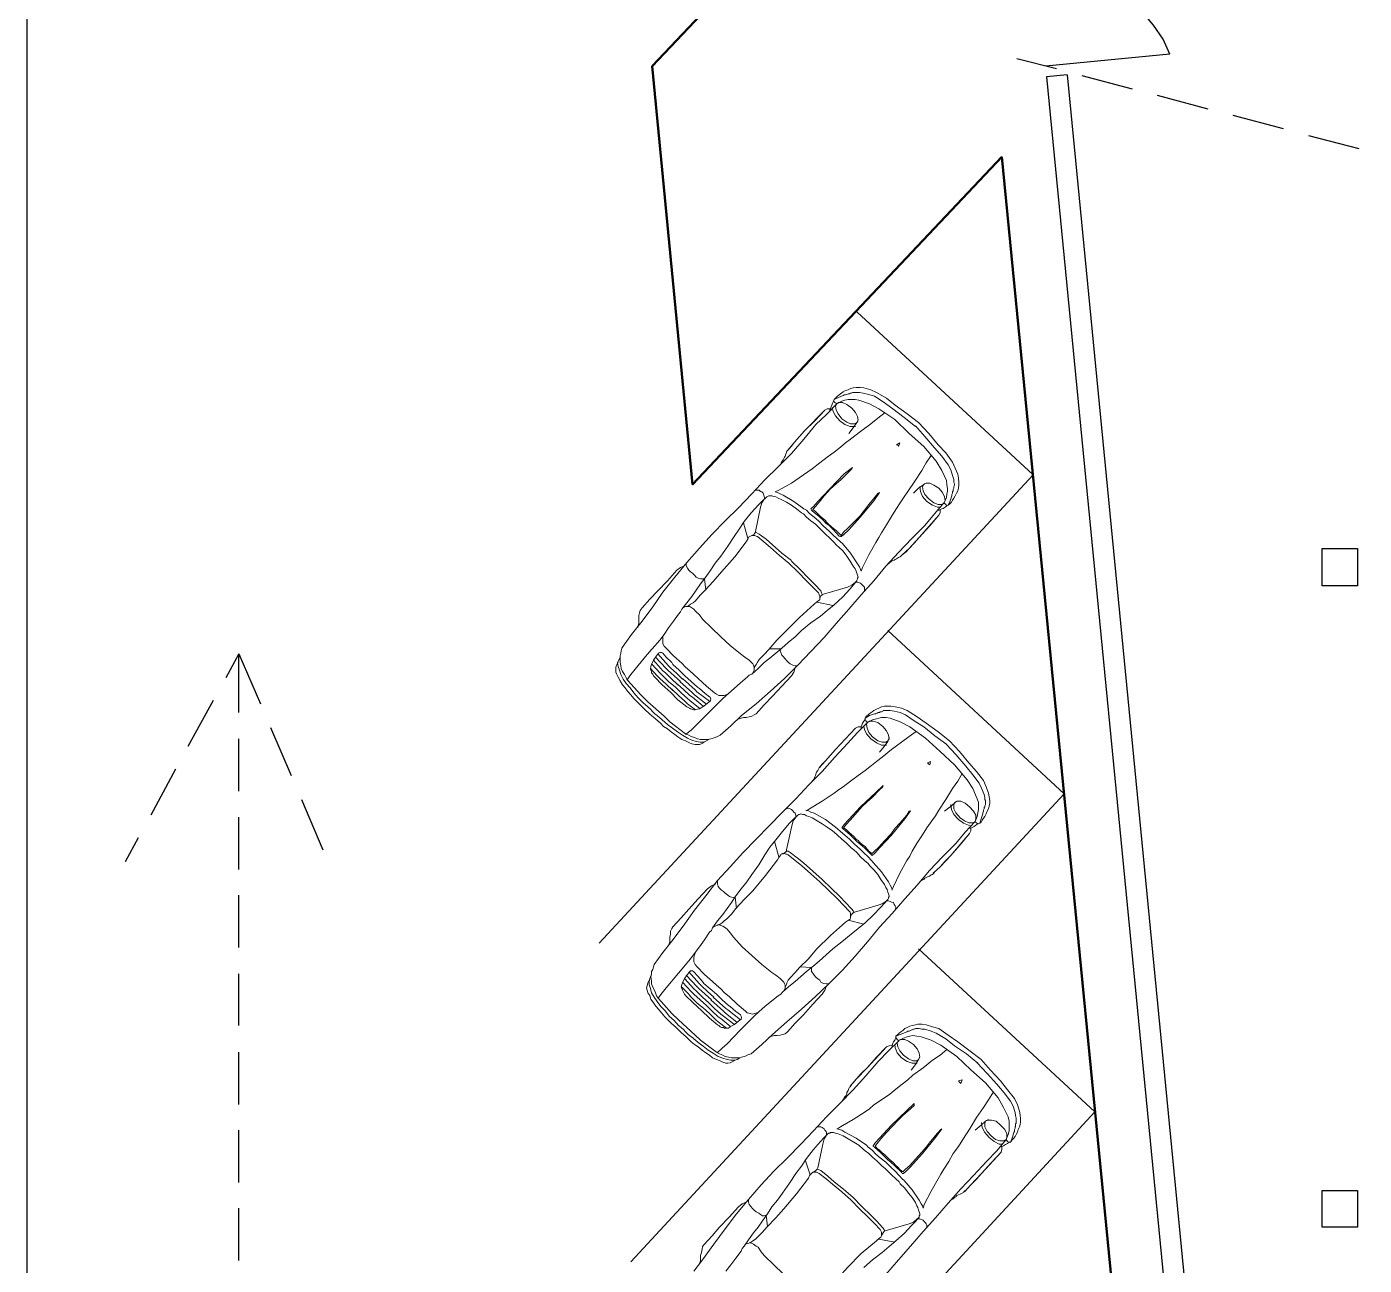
# Model space of a CAD drawing. Header units: metres. Extents: x -24.2 to 51.5, y -28.6 to 30.1.
# Drawn here: x -24.25 to -11.43, y 1 to 12.86 of the extents above; entities that cross this region are included whole.
import ezdxf

# ---------------------------------------------------------------- set-up
doc = ezdxf.new("R2010")
doc.units = ezdxf.units.M
for name, color, linetype in [('GF-BLACK', 250, 'Continuous'), ('GF-BLUE', 5, 'Continuous'), ('GF-DARKGRAY', 8, 'Continuous'), ('GF-GRAY', 8, 'Continuous'), ('GF-PINK', 231, 'Continuous')]:
    doc.layers.add(name, color=color, linetype=linetype)

msp = doc.modelspace()

# ---------------------------------------------------------------- linework, layer by layer
at = {"layer": 'GF-BLACK', "lineweight": 50, "true_color": 0x000000}
for p, q in [((-15.291, 15.623), (-18.254, 12.485)), ((-14.905, 11.616), (-13.119, -6.68))]:
    msp.add_line(p, q, dxfattribs=at)
at = {"layer": 'GF-BLACK', "lineweight": 25, "true_color": 0x000000}
for p, q in [((-13.294, 12.6), (-14.483, 12.485)), ((-14.277, 12.401), (-14.477, 12.383)), ((-14.477, 12.383), (-12.576, -7.115)), ((-14.277, 12.401), (-13.071, 0.006)), ((-22.213, 6.855), (-22.008, 6.378)), ((-22.46, 6.409), (-22.702, 5.968)), ((-22.213, 5.54), (-22.213, 6.04)), ((-21.911, 6.149), (-21.712, 5.69)), ((-22.822, 5.751), (-23.058, 5.31)), ((-21.615, 5.461), (-21.41, 4.978)), ((-22.213, 4.791), (-22.213, 5.292)), ((-23.178, 5.093), (-23.305, 4.864)), ((-22.213, 4.043), (-22.213, 4.544)), ((-22.213, 3.295), (-22.213, 3.79)), ((-22.213, 2.54), (-22.213, 3.041)), ((-22.213, 1.792), (-22.213, 2.293)), ((-22.213, 1.044), (-22.213, 1.545))]:
    msp.add_line(p, q, dxfattribs=at)
for points in [[(11.097, 30.088), (-24.246, 30.088), (-24.246, -28.567)], [(-13.294, 12.6), (-13.36, 12.745), (-13.451, 12.877), (-13.553, 12.998), (-13.674, 13.107), (-13.807, 13.197), (-13.946, 13.27), (-14.096, 13.33), (-14.253, 13.366), (-14.41, 13.384), (-14.573, 13.378)], [(-22.213, 6.294), (-22.213, 6.855), (-22.339, 6.626)]]:
    msp.add_lwpolyline(points, dxfattribs=at)
at = {"layer": 'GF-BLACK', "lineweight": 50, "true_color": 0x000000}
msp.add_lwpolyline([(-14.905, 11.616), (-17.868, 8.478), (-18.254, 12.485)], dxfattribs=at)
at = {"layer": 'GF-BLUE', "lineweight": 25, "true_color": 0x0000ff}
for p, q in [((-14.76, 12.558), (-14.38, 12.461)), ((-14.139, 12.395), (-13.656, 12.268)), ((-13.415, 12.208), (-12.932, 12.075)), ((-12.69, 12.015), (-12.208, 11.888)), ((-11.966, 11.821), (-11.484, 11.695))]:
    msp.add_line(p, q, dxfattribs=at)
at = {"layer": 'GF-DARKGRAY', "lineweight": 25, "true_color": 0x767676}
for p, q in [((-14.603, 8.569), (-16.293, 10.132)), ((-18.761, 4.085), (-14.603, 8.569)), ((-14.308, 5.515), (-15.997, 7.078)), ((-18.459, 1.032), (-14.308, 5.515)), ((-14.012, 2.468), (-15.702, 4.031)), ((-18.164, -2.016), (-14.012, 2.468))]:
    msp.add_line(p, q, dxfattribs=at)
at = {"layer": 'GF-GRAY', "lineweight": 13, "true_color": 0x808080}
for p, q in [((-17.041, 8.424), (-17.077, 8.406)), ((-17.379, 8.11), (-17.337, 7.959)), ((-16.239, 7.682), (-16.251, 7.646)), ((-16.305, 7.543), (-16.287, 7.543)), ((-16.673, 7.35), (-16.522, 7.32)), ((-16.746, 5.371), (-16.776, 5.353)), ((-17.083, 5.057), (-17.041, 4.912)), ((-15.943, 4.628), (-15.955, 4.598)), ((-16.009, 4.49), (-15.991, 4.49)), ((-16.377, 4.303), (-16.227, 4.266)), ((-16.45, 2.323), (-16.48, 2.305)), ((-16.788, 2.009), (-16.74, 1.865)), ((-15.647, 1.581), (-15.659, 1.545)), ((-15.714, 1.442), (-15.69, 1.442)), ((-16.082, 1.249), (-15.931, 1.219))]:
    msp.add_line(p, q, dxfattribs=at)
for points in [[(-15.702, 9.07), (-15.81, 9.154), (-15.925, 9.239), (-16.009, 9.305), (-16.106, 9.359), (-16.16, 9.384), (-16.227, 9.402), (-16.263, 9.408), (-16.299, 9.408), (-16.329, 9.402), (-16.353, 9.396), (-16.377, 9.384), (-16.402, 9.378), (-16.426, 9.365), (-16.45, 9.347), (-16.462, 9.335), (-16.48, 9.323), (-16.498, 9.305), (-16.51, 9.293)], [(-16.287, 9.359), (-16.299, 9.359), (-16.311, 9.359), (-16.323, 9.359), (-16.335, 9.359), (-16.347, 9.353), (-16.353, 9.353), (-16.365, 9.347), (-16.377, 9.347), (-16.39, 9.341), (-16.402, 9.335), (-16.414, 9.335), (-16.426, 9.329), (-16.468, 9.311), (-16.51, 9.293)], [(-15.732, 9.034), (-15.84, 9.118), (-15.949, 9.203), (-16.04, 9.269), (-16.124, 9.323), (-16.178, 9.341), (-16.233, 9.353), (-16.269, 9.359), (-16.287, 9.359)], [(-15.46, 8.303), (-15.551, 8.195), (-15.641, 8.086), (-15.768, 7.959), (-15.895, 7.827), (-16.015, 7.694), (-16.13, 7.555), (-16.251, 7.422), (-16.371, 7.284), (-16.492, 7.145), (-16.607, 7.012), (-16.733, 6.879), (-16.86, 6.746), (-16.987, 6.62), (-17.12, 6.499), (-17.258, 6.378), (-17.397, 6.264), (-17.5, 6.167), (-17.602, 6.077), (-17.627, 6.065), (-17.651, 6.053), (-17.669, 6.047), (-17.693, 6.04), (-17.723, 6.034), (-17.759, 6.034), (-17.79, 6.034), (-17.82, 6.04), (-17.85, 6.053), (-17.88, 6.065), (-17.904, 6.077), (-17.934, 6.089), (-18.085, 6.203), (-18.14, 6.258), (-18.296, 6.397), (-18.363, 6.463), (-18.49, 6.602), (-18.508, 6.632), (-18.52, 6.656), (-18.538, 6.686), (-18.55, 6.716), (-18.556, 6.74), (-18.562, 6.771), (-18.562, 6.807), (-18.562, 6.837), (-18.556, 6.861), (-18.55, 6.885), (-18.544, 6.909), (-18.532, 6.928), (-18.453, 7.042), (-18.363, 7.151), (-18.254, 7.296), (-18.152, 7.446), (-18.037, 7.591), (-17.922, 7.73), (-17.802, 7.869), (-17.681, 8.002), (-17.554, 8.128), (-17.427, 8.255), (-17.301, 8.388), (-17.174, 8.521), (-17.047, 8.647), (-16.921, 8.774), (-16.8, 8.913), (-16.685, 9.052), (-16.583, 9.148), (-16.486, 9.251)], [(-16.516, 9.275), (-16.528, 9.257), (-16.534, 9.239), (-16.54, 9.221), (-16.546, 9.203), (-16.552, 9.196), (-16.552, 9.184)], [(-16.51, 9.293), (-16.516, 9.275), (-16.504, 9.263), (-16.486, 9.251)], [(-15.792, 8.967), (-15.931, 9.1), (-16.082, 9.203), (-16.172, 9.251), (-16.275, 9.287), (-16.311, 9.293), (-16.353, 9.293), (-16.377, 9.293), (-16.408, 9.287), (-16.438, 9.275), (-16.486, 9.251)], [(-16.021, 9.166), (-16.094, 9.112), (-16.16, 9.058), (-16.257, 8.985), (-16.353, 8.913), (-16.402, 8.877), (-16.45, 8.834), (-16.51, 8.786), (-16.577, 8.738), (-16.649, 8.684), (-16.721, 8.629), (-16.764, 8.599), (-16.806, 8.569), (-16.921, 8.49), (-17.041, 8.424)], [(-16.601, 9.19), (-16.794, 8.991), (-16.89, 8.883), (-16.951, 8.81)], [(-16.601, 9.19), (-16.697, 9.088), (-16.794, 8.991), (-16.842, 8.937), (-16.89, 8.883), (-16.921, 8.846), (-16.951, 8.81)], [(-16.546, 9.203), (-16.577, 9.203), (-16.601, 9.19)], [(-16.498, 9.136), (-16.522, 9.184), (-16.528, 9.215)], [(-16.498, 9.136), (-16.456, 9.088), (-16.408, 9.052)], [(-16.281, 9.1), (-16.287, 9.076), (-16.293, 9.07), (-16.329, 9.021), (-16.371, 8.967)], [(-16.305, 9.034), (-16.359, 9.034), (-16.408, 9.052)], [(-15.732, 9.04), (-15.641, 8.937), (-15.551, 8.828), (-15.478, 8.75), (-15.418, 8.665), (-15.394, 8.617), (-15.376, 8.563), (-15.364, 8.527), (-15.364, 8.509)], [(-15.702, 9.07), (-15.605, 8.967), (-15.515, 8.859), (-15.442, 8.78), (-15.376, 8.69), (-15.352, 8.635), (-15.327, 8.575), (-15.321, 8.539), (-15.315, 8.496), (-15.315, 8.472), (-15.321, 8.442), (-15.327, 8.418), (-15.34, 8.394), (-15.352, 8.37), (-15.364, 8.346), (-15.376, 8.328), (-15.388, 8.309), (-15.4, 8.297), (-15.418, 8.279)], [(-15.883, 8.877), (-15.913, 8.859), (-15.901, 8.853)], [(-15.883, 8.877), (-15.895, 8.84), (-15.901, 8.853)], [(-15.792, 8.967), (-15.653, 8.84), (-15.533, 8.702), (-15.478, 8.611), (-15.436, 8.515), (-15.43, 8.478), (-15.424, 8.436), (-15.424, 8.412), (-15.43, 8.388), (-15.436, 8.352), (-15.46, 8.297)], [(-16.945, 8.822), (-16.951, 8.81), (-16.963, 8.798), (-16.969, 8.786), (-16.975, 8.768), (-16.981, 8.75), (-16.987, 8.738), (-16.993, 8.726), (-16.999, 8.714), (-17.011, 8.696), (-17.017, 8.684), (-17.023, 8.671)], [(-15.581, 8.756), (-15.629, 8.684), (-15.671, 8.611), (-15.738, 8.509), (-15.804, 8.412), (-15.84, 8.358), (-15.877, 8.303), (-15.919, 8.237), (-15.961, 8.171), (-16.009, 8.092), (-16.058, 8.014), (-16.082, 7.971), (-16.112, 7.923), (-16.178, 7.803), (-16.239, 7.682)], [(-16.335, 8.641), (-16.414, 8.581), (-16.552, 8.436), (-16.667, 8.315), (-16.709, 8.267), (-16.733, 8.243), (-16.727, 8.231), (-16.721, 8.225), (-16.655, 8.171), (-16.613, 8.134), (-16.589, 8.104)], [(-16.335, 8.641), (-16.341, 8.629), (-16.371, 8.599), (-16.444, 8.527), (-16.492, 8.484), (-16.546, 8.436), (-16.607, 8.37), (-16.655, 8.309), (-16.691, 8.267), (-16.715, 8.237), (-16.691, 8.219), (-16.667, 8.195), (-16.649, 8.177), (-16.625, 8.159), (-16.595, 8.134), (-16.583, 8.116)], [(-15.623, 8.49), (-15.647, 8.484), (-15.653, 8.478), (-15.702, 8.442), (-15.75, 8.394)], [(-15.69, 8.46), (-15.683, 8.412), (-15.665, 8.364), (-15.623, 8.315), (-15.569, 8.279), (-15.521, 8.261), (-15.49, 8.261)], [(-15.364, 8.509), (-15.364, 8.496), (-15.358, 8.484), (-15.358, 8.472), (-15.364, 8.46), (-15.364, 8.448), (-15.364, 8.442), (-15.37, 8.43), (-15.37, 8.418), (-15.376, 8.406), (-15.376, 8.394), (-15.382, 8.382), (-15.382, 8.37), (-15.4, 8.321), (-15.418, 8.279)], [(-18.496, 6.602), (-18.459, 6.656), (-18.417, 6.71), (-18.302, 6.849), (-18.182, 6.988), (-18.14, 7.042), (-18.097, 7.103), (-18.049, 7.169), (-18.001, 7.235), (-17.983, 7.259), (-17.971, 7.284), (-17.922, 7.344), (-17.874, 7.404), (-17.832, 7.465), (-17.79, 7.525), (-17.747, 7.585), (-17.699, 7.652), (-17.651, 7.724), (-17.596, 7.79), (-17.53, 7.887), (-17.47, 7.978), (-17.421, 8.05), (-17.373, 8.122), (-17.307, 8.207), (-17.234, 8.285), (-17.198, 8.321), (-17.162, 8.352)], [(-17.301, 7.99), (-17.277, 8.002), (-17.265, 8.02), (-17.265, 8.026), (-17.216, 8.261), (-17.204, 8.303), (-17.174, 8.346)], [(-17.271, 8.424), (-17.258, 8.424), (-17.246, 8.424), (-17.228, 8.424), (-17.216, 8.412), (-17.204, 8.406), (-17.192, 8.394), (-17.186, 8.376), (-17.18, 8.364), (-17.174, 8.346)], [(-17.162, 8.352), (-17.156, 8.358), (-17.15, 8.364), (-17.138, 8.37), (-17.132, 8.37), (-17.108, 8.37), (-17.09, 8.364), (-17.071, 8.358), (-17.047, 8.346), (-17.017, 8.334), (-16.969, 8.309), (-16.921, 8.279), (-16.872, 8.243), (-16.824, 8.207), (-16.806, 8.195), (-16.776, 8.165), (-16.733, 8.128), (-16.691, 8.098), (-16.667, 8.074), (-16.643, 8.05)], [(-17.077, 8.406), (-17.053, 8.4), (-17.029, 8.388), (-16.999, 8.376)], [(-16.8, 8.243), (-16.896, 8.315), (-16.999, 8.376)], [(-16.076, 8.4), (-16.13, 8.321), (-16.263, 8.165), (-16.371, 8.044), (-16.42, 7.996), (-16.444, 7.978), (-16.45, 7.978), (-16.462, 7.984), (-16.516, 8.044), (-16.558, 8.086), (-16.589, 8.104)], [(-16.076, 8.4), (-16.088, 8.394), (-16.118, 8.358), (-16.178, 8.285), (-16.221, 8.231), (-16.263, 8.177), (-16.329, 8.11), (-16.383, 8.056), (-16.42, 8.02), (-16.444, 7.99), (-16.468, 8.014), (-16.492, 8.038), (-16.516, 8.056), (-16.54, 8.074), (-16.565, 8.098), (-16.583, 8.116)], [(-16.8, 8.243), (-16.776, 8.231), (-16.746, 8.201), (-16.703, 8.165), (-16.661, 8.128), (-16.613, 8.08)], [(-15.43, 8.273), (-15.448, 8.261), (-15.466, 8.249), (-15.478, 8.243), (-15.496, 8.237), (-15.509, 8.231), (-15.521, 8.231)], [(-15.496, 8.237), (-15.496, 8.207), (-15.509, 8.183)], [(-15.418, 8.279), (-15.43, 8.273), (-15.442, 8.285), (-15.46, 8.303)], [(-16.251, 7.646), (-16.257, 7.664), (-16.269, 7.688), (-16.287, 7.718), (-16.353, 7.821), (-16.432, 7.911), (-16.45, 7.929), (-16.486, 7.959), (-16.522, 7.996), (-16.558, 8.032), (-16.613, 8.08)], [(-15.509, 8.183), (-15.696, 7.971), (-15.792, 7.863), (-15.858, 7.803)], [(-15.509, 8.183), (-15.599, 8.08), (-15.696, 7.971), (-15.744, 7.917), (-15.792, 7.863), (-15.822, 7.833), (-15.858, 7.803)], [(-17.922, 7.308), (-17.904, 7.32), (-17.886, 7.332), (-17.862, 7.344), (-17.838, 7.362), (-17.796, 7.416), (-17.747, 7.465), (-17.669, 7.549), (-17.59, 7.64), (-17.464, 7.784), (-17.355, 7.929), (-17.337, 7.953), (-17.325, 7.978), (-17.313, 7.984), (-17.301, 7.99), (-17.283, 7.99), (-17.271, 7.99), (-17.258, 7.984), (-17.246, 7.978), (-17.186, 7.929), (-17.12, 7.875), (-17.035, 7.796), (-16.945, 7.724)], [(-17.265, 8.02), (-17.252, 8.014), (-17.228, 8.002), (-17.162, 7.953), (-17.102, 7.899), (-17.011, 7.821), (-16.921, 7.748)], [(-16.293, 7.555), (-16.293, 7.561), (-16.287, 7.573), (-16.287, 7.579), (-16.281, 7.591), (-16.287, 7.609), (-16.293, 7.628), (-16.299, 7.646), (-16.311, 7.67), (-16.329, 7.694), (-16.359, 7.742), (-16.39, 7.79), (-16.426, 7.839), (-16.468, 7.881), (-16.486, 7.893), (-16.516, 7.929), (-16.552, 7.965), (-16.595, 8.002), (-16.619, 8.026), (-16.643, 8.05)], [(-17.946, 7.7), (-17.983, 7.682), (-18.019, 7.658), (-18.109, 7.555), (-18.2, 7.459), (-18.278, 7.38), (-18.351, 7.296), (-18.369, 7.271), (-18.375, 7.247), (-18.381, 7.223), (-18.381, 7.193), (-18.381, 7.169), (-18.381, 7.145), (-18.387, 7.127), (-18.393, 7.109)], [(-17.922, 7.73), (-17.928, 7.718), (-17.928, 7.7), (-17.916, 7.676), (-17.904, 7.658), (-17.886, 7.64), (-17.868, 7.628), (-17.85, 7.609), (-17.832, 7.591), (-17.814, 7.579), (-17.79, 7.573), (-17.771, 7.573), (-17.753, 7.573), (-17.741, 7.465)], [(-17.277, 6.716), (-17.271, 6.734), (-17.258, 6.753), (-17.246, 6.777), (-17.228, 6.801), (-17.18, 6.849), (-17.138, 6.897), (-17.059, 6.988), (-16.975, 7.072), (-16.842, 7.205), (-16.703, 7.332), (-16.679, 7.35), (-16.655, 7.368), (-16.649, 7.374), (-16.649, 7.386), (-16.649, 7.404), (-16.655, 7.416), (-16.655, 7.428), (-16.661, 7.44), (-16.721, 7.501), (-16.776, 7.555), (-16.86, 7.64), (-16.945, 7.724)], [(-16.625, 7.428), (-16.631, 7.44), (-16.637, 7.459), (-16.697, 7.519), (-16.758, 7.579), (-16.836, 7.664), (-16.921, 7.742)], [(-15.846, 7.815), (-15.858, 7.803), (-15.871, 7.79), (-15.877, 7.784), (-15.895, 7.778), (-15.913, 7.766), (-15.925, 7.76), (-15.937, 7.754), (-15.955, 7.748), (-15.967, 7.736), (-15.979, 7.73), (-15.991, 7.718)], [(-17.934, 6.083), (-17.88, 6.125), (-17.832, 6.173), (-17.705, 6.3), (-17.578, 6.427), (-17.524, 6.475), (-17.47, 6.523), (-17.409, 6.578), (-17.343, 6.632), (-17.325, 6.65), (-17.301, 6.662), (-17.24, 6.716), (-17.18, 6.771), (-17.126, 6.813), (-17.071, 6.861), (-17.011, 6.909), (-16.951, 6.964), (-16.884, 7.018), (-16.824, 7.078), (-16.733, 7.151), (-16.643, 7.217), (-16.577, 7.271), (-16.51, 7.326), (-16.432, 7.398), (-16.359, 7.477), (-16.329, 7.513), (-16.293, 7.555)], [(-16.649, 7.386), (-16.637, 7.41), (-16.625, 7.422), (-16.613, 7.428), (-16.383, 7.495), (-16.341, 7.513), (-16.305, 7.543)], [(-16.221, 7.459), (-16.221, 7.465), (-16.221, 7.477), (-16.221, 7.495), (-16.233, 7.507), (-16.245, 7.519), (-16.257, 7.531), (-16.269, 7.537), (-16.287, 7.543)], [(-17.958, 7.296), (-17.934, 7.308), (-17.91, 7.308), (-17.892, 7.308), (-17.874, 7.296), (-17.856, 7.284), (-17.838, 7.265), (-17.802, 7.229), (-17.771, 7.187), (-17.687, 7.103), (-17.596, 7.018)], [(-18.146, 7.036), (-18.152, 7.018), (-18.152, 7), (-18.152, 6.976), (-18.152, 6.952), (-18.14, 6.928), (-18.121, 6.909), (-18.049, 6.837), (-17.971, 6.765), (-17.934, 6.728), (-17.892, 6.692)], [(-17.289, 6.674), (-17.277, 6.698), (-17.277, 6.728), (-17.283, 6.746), (-17.289, 6.759), (-17.307, 6.777), (-17.325, 6.795), (-17.367, 6.825), (-17.409, 6.855), (-17.506, 6.934), (-17.596, 7.018)], [(-18.562, 6.825), (-18.574, 6.795), (-18.586, 6.771), (-18.58, 6.734), (-18.568, 6.698), (-18.556, 6.656), (-18.532, 6.614), (-18.502, 6.572), (-18.465, 6.529), (-18.429, 6.481), (-18.387, 6.433), (-18.345, 6.39), (-18.296, 6.348), (-18.272, 6.324), (-18.254, 6.306)], [(-17.94, 6.644), (-17.995, 6.698), (-18.055, 6.753), (-18.067, 6.771), (-18.121, 6.825), (-18.152, 6.861), (-18.164, 6.867), (-18.182, 6.867), (-18.194, 6.861), (-18.212, 6.837), (-18.242, 6.795), (-18.26, 6.753), (-18.266, 6.734), (-18.272, 6.71), (-18.266, 6.698), (-18.26, 6.686), (-18.26, 6.674), (-18.248, 6.662), (-18.242, 6.644), (-18.23, 6.632), (-18.158, 6.559), (-18.079, 6.487)], [(-18.007, 6.559), (-18.073, 6.62), (-18.127, 6.674), (-18.152, 6.692), (-18.242, 6.795)], [(-17.983, 6.59), (-18.043, 6.644), (-18.103, 6.698), (-18.121, 6.716), (-18.224, 6.825)], [(-17.965, 6.614), (-18.019, 6.668), (-18.079, 6.722), (-18.097, 6.74), (-18.2, 6.855)], [(-16.86, 6.746), (-16.872, 6.74), (-16.884, 6.74), (-16.908, 6.746), (-16.933, 6.759), (-16.951, 6.777), (-16.963, 6.789), (-16.981, 6.807), (-16.999, 6.831), (-17.011, 6.843), (-17.023, 6.867), (-17.029, 6.885), (-17.023, 6.903), (-17.132, 6.903)], [(-18.58, 6.777), (-18.592, 6.753), (-18.604, 6.728), (-18.604, 6.704), (-18.604, 6.68), (-18.592, 6.656), (-18.58, 6.632), (-18.562, 6.596), (-18.538, 6.559), (-18.514, 6.529), (-18.49, 6.499), (-18.459, 6.463), (-18.429, 6.427), (-18.399, 6.397), (-18.375, 6.372), (-18.327, 6.324), (-18.278, 6.276)], [(-18.055, 6.505), (-18.121, 6.565), (-18.182, 6.62), (-18.206, 6.644), (-18.272, 6.716)], [(-18.031, 6.535), (-18.097, 6.59), (-18.158, 6.65), (-18.176, 6.668), (-18.26, 6.759)], [(-17.53, 6.469), (-17.548, 6.463), (-17.566, 6.457), (-17.59, 6.457), (-17.615, 6.457), (-17.639, 6.469), (-17.657, 6.481), (-17.735, 6.547), (-17.814, 6.62), (-17.856, 6.656), (-17.892, 6.692)], [(-16.884, 6.722), (-16.896, 6.68), (-16.921, 6.644), (-17.011, 6.547), (-17.102, 6.451), (-17.18, 6.366), (-17.258, 6.282), (-17.277, 6.27), (-17.301, 6.258), (-17.325, 6.252), (-17.355, 6.246), (-17.379, 6.246), (-17.403, 6.24), (-17.421, 6.234), (-17.44, 6.228)], [(-18.037, 6.541), (-17.977, 6.481), (-17.916, 6.427), (-17.892, 6.409), (-17.796, 6.33)], [(-18.013, 6.565), (-17.952, 6.511), (-17.892, 6.457), (-17.868, 6.439), (-17.765, 6.354)], [(-17.989, 6.59), (-17.928, 6.535), (-17.868, 6.481), (-17.85, 6.463), (-17.735, 6.372)], [(-17.965, 6.62), (-17.904, 6.565), (-17.844, 6.511), (-17.826, 6.493), (-17.705, 6.403)], [(-17.94, 6.644), (-17.88, 6.59), (-17.82, 6.535), (-17.802, 6.523), (-17.747, 6.475), (-17.705, 6.445), (-17.699, 6.439)], [(-17.699, 6.403), (-17.723, 6.384), (-17.759, 6.354), (-17.802, 6.33), (-17.82, 6.324), (-17.844, 6.318), (-17.856, 6.318), (-17.874, 6.324), (-17.886, 6.33), (-17.898, 6.336), (-17.91, 6.342), (-17.922, 6.348), (-18.007, 6.415), (-18.079, 6.487)], [(-18.067, 6.517), (-18.001, 6.457), (-17.94, 6.403), (-17.916, 6.378), (-17.838, 6.318)], [(-17.699, 6.403), (-17.693, 6.421), (-17.699, 6.439)], [(-17.711, 6.034), (-17.735, 6.022), (-17.759, 6.01), (-17.796, 6.01), (-17.832, 6.016), (-17.874, 6.028), (-17.916, 6.047), (-17.965, 6.077), (-18.013, 6.107), (-18.061, 6.143), (-18.109, 6.179), (-18.158, 6.222), (-18.206, 6.264), (-18.23, 6.282), (-18.254, 6.306)], [(-15.406, 6.022), (-15.515, 6.107), (-15.629, 6.191), (-15.714, 6.252), (-15.81, 6.312), (-15.865, 6.336), (-15.925, 6.348), (-15.967, 6.354), (-16.003, 6.354), (-16.027, 6.354), (-16.058, 6.348), (-16.082, 6.336), (-16.106, 6.324), (-16.13, 6.312), (-16.148, 6.3), (-16.166, 6.288), (-16.184, 6.27), (-16.202, 6.258), (-16.215, 6.24)], [(-15.991, 6.312), (-16.003, 6.312), (-16.015, 6.312), (-16.027, 6.312), (-16.04, 6.312), (-16.046, 6.306), (-16.058, 6.3), (-16.07, 6.3), (-16.076, 6.294), (-16.088, 6.294), (-16.1, 6.288), (-16.112, 6.282), (-16.124, 6.282), (-16.172, 6.264), (-16.215, 6.24)], [(-15.43, 5.986), (-15.545, 6.071), (-15.653, 6.155), (-15.744, 6.215), (-15.828, 6.27), (-15.877, 6.294), (-15.937, 6.306), (-15.973, 6.312), (-15.991, 6.312)], [(-17.753, 6.01), (-17.777, 5.998), (-17.802, 5.986), (-17.826, 5.986), (-17.844, 5.986), (-17.874, 5.992), (-17.898, 6.004), (-17.934, 6.022), (-17.971, 6.034), (-18.007, 6.059), (-18.037, 6.083), (-18.073, 6.107), (-18.109, 6.137), (-18.146, 6.161), (-18.176, 6.191), (-18.224, 6.234), (-18.278, 6.276)], [(-15.159, 5.25), (-15.255, 5.147), (-15.346, 5.039), (-15.472, 4.912), (-15.599, 4.779), (-15.714, 4.64), (-15.834, 4.508), (-15.955, 4.369), (-16.076, 4.236), (-16.19, 4.097), (-16.311, 3.959), (-16.432, 3.826), (-16.558, 3.699), (-16.691, 3.572), (-16.824, 3.452), (-16.963, 3.331), (-17.102, 3.21), (-17.204, 3.114), (-17.307, 3.023), (-17.331, 3.017), (-17.355, 3.005), (-17.373, 2.999), (-17.397, 2.993), (-17.427, 2.987), (-17.464, 2.987), (-17.494, 2.987), (-17.524, 2.993), (-17.554, 2.999), (-17.578, 3.011), (-17.608, 3.023), (-17.639, 3.041), (-17.79, 3.156), (-17.844, 3.204), (-18.001, 3.349), (-18.067, 3.409), (-18.194, 3.554), (-18.212, 3.578), (-18.224, 3.609), (-18.236, 3.639), (-18.248, 3.663), (-18.26, 3.693), (-18.26, 3.723), (-18.266, 3.759), (-18.26, 3.79), (-18.26, 3.814), (-18.248, 3.832), (-18.242, 3.856), (-18.236, 3.88), (-18.152, 3.995), (-18.067, 4.103), (-17.958, 4.248), (-17.85, 4.399), (-17.741, 4.538), (-17.627, 4.683), (-17.506, 4.815), (-17.385, 4.948), (-17.258, 5.081), (-17.132, 5.208), (-17.005, 5.34), (-16.878, 5.467), (-16.752, 5.6), (-16.625, 5.727), (-16.504, 5.865), (-16.383, 5.998), (-16.287, 6.101), (-16.19, 6.197)], [(-16.251, 6.155), (-16.281, 6.155), (-16.305, 6.143)], [(-16.215, 6.228), (-16.227, 6.209), (-16.239, 6.191), (-16.245, 6.173), (-16.251, 6.155), (-16.251, 6.143), (-16.257, 6.131)], [(-16.202, 6.089), (-16.221, 6.131), (-16.227, 6.161)], [(-16.215, 6.24), (-16.215, 6.228), (-16.208, 6.215), (-16.19, 6.197)], [(-15.496, 5.92), (-15.635, 6.047), (-15.786, 6.155), (-15.877, 6.203), (-15.973, 6.24), (-16.015, 6.246), (-16.058, 6.246), (-16.082, 6.24), (-16.106, 6.234), (-16.142, 6.222), (-16.19, 6.197)], [(-15.726, 6.113), (-15.792, 6.065), (-15.865, 6.01), (-15.961, 5.938), (-16.052, 5.865), (-16.106, 5.823), (-16.154, 5.787), (-16.215, 5.739), (-16.281, 5.69), (-16.353, 5.636), (-16.426, 5.582), (-16.468, 5.552), (-16.51, 5.522), (-16.625, 5.443), (-16.746, 5.371)], [(-16.305, 6.143), (-16.498, 5.938), (-16.595, 5.829), (-16.655, 5.763)], [(-16.305, 6.143), (-16.402, 6.04), (-16.498, 5.938), (-16.546, 5.884), (-16.595, 5.829), (-16.625, 5.799), (-16.655, 5.763)], [(-16.202, 6.089), (-16.16, 6.04), (-16.106, 6.004)], [(-15.985, 6.053), (-15.991, 6.028), (-15.997, 6.016), (-16.033, 5.968), (-16.076, 5.914)], [(-16.009, 5.98), (-16.058, 5.98), (-16.106, 6.004)], [(-15.496, 5.92), (-15.358, 5.793), (-15.237, 5.648), (-15.183, 5.564), (-15.14, 5.467), (-15.128, 5.431), (-15.128, 5.389), (-15.128, 5.365), (-15.134, 5.334), (-15.14, 5.298), (-15.159, 5.25)], [(-15.436, 5.986), (-15.346, 5.89), (-15.249, 5.781), (-15.183, 5.697), (-15.122, 5.618), (-15.098, 5.57), (-15.074, 5.509), (-15.068, 5.479), (-15.068, 5.461)], [(-15.406, 6.022), (-15.309, 5.92), (-15.219, 5.811), (-15.146, 5.727), (-15.08, 5.642), (-15.056, 5.582), (-15.032, 5.522), (-15.026, 5.485), (-15.02, 5.449), (-15.02, 5.425), (-15.026, 5.395), (-15.032, 5.371), (-15.044, 5.347), (-15.056, 5.322), (-15.068, 5.298), (-15.08, 5.28), (-15.092, 5.262), (-15.104, 5.244), (-15.116, 5.232)], [(-16.643, 5.769), (-16.655, 5.763), (-16.661, 5.751), (-16.667, 5.739), (-16.679, 5.721), (-16.685, 5.703), (-16.691, 5.69), (-16.697, 5.678), (-16.703, 5.66), (-16.709, 5.648), (-16.721, 5.636), (-16.727, 5.624)], [(-15.587, 5.823), (-15.617, 5.811), (-15.605, 5.799)], [(-15.587, 5.823), (-15.593, 5.793), (-15.605, 5.799)], [(-15.285, 5.709), (-15.327, 5.636), (-15.376, 5.564), (-15.442, 5.461), (-15.509, 5.359), (-15.539, 5.304), (-15.575, 5.256), (-15.623, 5.19), (-15.665, 5.123), (-15.714, 5.045), (-15.762, 4.966), (-15.786, 4.918), (-15.816, 4.876), (-15.883, 4.755), (-15.943, 4.628)], [(-16.04, 5.594), (-16.112, 5.528), (-16.257, 5.389), (-16.371, 5.268), (-16.414, 5.22), (-16.438, 5.19), (-16.432, 5.184), (-16.426, 5.178), (-16.359, 5.123), (-16.317, 5.081), (-16.293, 5.057)], [(-16.04, 5.594), (-16.046, 5.582), (-16.076, 5.552), (-16.148, 5.479), (-16.196, 5.437), (-16.245, 5.389), (-16.311, 5.316), (-16.359, 5.262), (-16.396, 5.22), (-16.42, 5.19), (-16.396, 5.172), (-16.371, 5.147), (-16.347, 5.129), (-16.323, 5.105), (-16.299, 5.081), (-16.281, 5.069)], [(-15.327, 5.443), (-15.346, 5.437), (-15.358, 5.425), (-15.4, 5.389), (-15.454, 5.347)], [(-15.394, 5.413), (-15.388, 5.365), (-15.364, 5.316), (-15.321, 5.268), (-15.273, 5.232), (-15.225, 5.214), (-15.195, 5.208)], [(-15.068, 5.461), (-15.062, 5.449), (-15.062, 5.437), (-15.062, 5.425), (-15.062, 5.413), (-15.068, 5.401), (-15.068, 5.389), (-15.074, 5.383), (-15.074, 5.371), (-15.08, 5.359), (-15.08, 5.347), (-15.086, 5.334), (-15.086, 5.322), (-15.104, 5.274), (-15.116, 5.232)], [(-18.2, 3.554), (-18.158, 3.609), (-18.121, 3.657), (-18.001, 3.796), (-17.886, 3.934), (-17.844, 3.995), (-17.802, 4.049), (-17.753, 4.115), (-17.705, 4.188), (-17.687, 4.206), (-17.675, 4.23), (-17.627, 4.297), (-17.578, 4.357), (-17.536, 4.417), (-17.494, 4.472), (-17.452, 4.538), (-17.403, 4.604), (-17.349, 4.671), (-17.301, 4.743), (-17.234, 4.834), (-17.174, 4.93), (-17.126, 5.003), (-17.071, 5.075), (-17.005, 5.153), (-16.939, 5.232), (-16.902, 5.268), (-16.866, 5.304)], [(-17.005, 4.936), (-16.981, 4.954), (-16.969, 4.966), (-16.969, 4.978), (-16.915, 5.208), (-16.902, 5.256), (-16.878, 5.292)], [(-16.969, 5.371), (-16.957, 5.377), (-16.951, 5.377), (-16.933, 5.371), (-16.921, 5.365), (-16.908, 5.353), (-16.896, 5.34), (-16.884, 5.328), (-16.878, 5.31), (-16.878, 5.292)], [(-16.866, 5.304), (-16.86, 5.31), (-16.848, 5.316), (-16.842, 5.316), (-16.83, 5.322), (-16.812, 5.316), (-16.794, 5.316), (-16.776, 5.304), (-16.752, 5.298), (-16.721, 5.286), (-16.673, 5.256), (-16.625, 5.226), (-16.577, 5.196), (-16.528, 5.159), (-16.51, 5.147), (-16.48, 5.117), (-16.438, 5.081), (-16.396, 5.045), (-16.371, 5.021), (-16.347, 4.997)], [(-16.782, 5.359), (-16.758, 5.353), (-16.733, 5.34), (-16.703, 5.328)], [(-16.498, 5.196), (-16.595, 5.268), (-16.703, 5.328)], [(-15.78, 5.353), (-15.834, 5.274), (-15.961, 5.117), (-16.076, 4.997), (-16.118, 4.948), (-16.148, 4.924), (-16.154, 4.93), (-16.16, 4.936), (-16.221, 4.997), (-16.263, 5.033), (-16.293, 5.057)], [(-15.78, 5.353), (-15.792, 5.347), (-15.816, 5.31), (-15.883, 5.232), (-15.925, 5.184), (-15.967, 5.129), (-16.027, 5.063), (-16.082, 5.003), (-16.124, 4.966), (-16.148, 4.942), (-16.172, 4.96), (-16.196, 4.984), (-16.215, 5.009), (-16.239, 5.027), (-16.269, 5.051), (-16.281, 5.069)], [(-16.498, 5.196), (-16.48, 5.178), (-16.45, 5.153), (-16.408, 5.117), (-16.365, 5.081), (-16.317, 5.033)], [(-15.213, 5.135), (-15.394, 4.924), (-15.496, 4.815), (-15.563, 4.755)], [(-15.213, 5.135), (-15.303, 5.027), (-15.394, 4.924), (-15.448, 4.87), (-15.496, 4.815), (-15.527, 4.785), (-15.563, 4.755)], [(-15.134, 5.226), (-15.152, 5.214), (-15.171, 5.202), (-15.183, 5.196), (-15.201, 5.184), (-15.213, 5.184), (-15.225, 5.184)], [(-15.201, 5.184), (-15.201, 5.159), (-15.213, 5.135)], [(-15.116, 5.232), (-15.134, 5.226), (-15.146, 5.238), (-15.165, 5.25)], [(-15.955, 4.592), (-15.961, 4.616), (-15.973, 4.64), (-15.991, 4.671), (-16.058, 4.767), (-16.136, 4.858), (-16.154, 4.876), (-16.184, 4.912), (-16.227, 4.948), (-16.263, 4.984), (-16.317, 5.033)], [(-17.627, 4.26), (-17.602, 4.266), (-17.584, 4.278), (-17.566, 4.297), (-17.542, 4.315), (-17.494, 4.363), (-17.452, 4.417), (-17.373, 4.502), (-17.289, 4.586), (-17.168, 4.731), (-17.053, 4.882), (-17.041, 4.906), (-17.023, 4.93), (-17.017, 4.936), (-17.005, 4.942), (-16.987, 4.942), (-16.975, 4.936), (-16.963, 4.936), (-16.951, 4.93), (-16.884, 4.876), (-16.824, 4.828), (-16.733, 4.749), (-16.649, 4.671)], [(-16.969, 4.966), (-16.951, 4.966), (-16.933, 4.954), (-16.866, 4.9), (-16.806, 4.852), (-16.715, 4.773), (-16.625, 4.695)], [(-15.997, 4.502), (-15.991, 4.514), (-15.991, 4.52), (-15.985, 4.532), (-15.985, 4.538), (-15.991, 4.556), (-15.997, 4.574), (-16.003, 4.598), (-16.015, 4.616), (-16.027, 4.647), (-16.064, 4.695), (-16.094, 4.743), (-16.13, 4.785), (-16.172, 4.828), (-16.184, 4.846), (-16.221, 4.876), (-16.257, 4.912), (-16.293, 4.954), (-16.323, 4.978), (-16.347, 4.997)], [(-15.551, 4.761), (-15.563, 4.749), (-15.569, 4.743), (-15.581, 4.737), (-15.599, 4.725), (-15.617, 4.719), (-15.629, 4.713), (-15.641, 4.707), (-15.653, 4.695), (-15.671, 4.689), (-15.683, 4.677), (-15.69, 4.671)], [(-17.645, 4.653), (-17.687, 4.634), (-17.723, 4.604), (-17.814, 4.508), (-17.904, 4.411), (-17.977, 4.327), (-18.055, 4.242), (-18.067, 4.224), (-18.079, 4.2), (-18.079, 4.17), (-18.085, 4.14), (-18.085, 4.122), (-18.085, 4.097), (-18.091, 4.079), (-18.097, 4.061)], [(-17.627, 4.683), (-17.627, 4.665), (-17.627, 4.653), (-17.621, 4.628), (-17.608, 4.61), (-17.59, 4.592), (-17.572, 4.58), (-17.554, 4.562), (-17.53, 4.544), (-17.512, 4.532), (-17.494, 4.526), (-17.476, 4.52), (-17.458, 4.526), (-17.446, 4.417)], [(-16.981, 3.663), (-16.969, 3.687), (-16.963, 3.705), (-16.951, 3.729), (-16.933, 3.753), (-16.884, 3.802), (-16.842, 3.85), (-16.758, 3.934), (-16.679, 4.025), (-16.546, 4.158), (-16.402, 4.284), (-16.383, 4.297), (-16.359, 4.315), (-16.353, 4.327), (-16.353, 4.339), (-16.353, 4.351), (-16.353, 4.369), (-16.359, 4.381), (-16.365, 4.387), (-16.42, 4.447), (-16.48, 4.508), (-16.565, 4.592), (-16.649, 4.671)], [(-16.323, 4.375), (-16.329, 4.393), (-16.341, 4.411), (-16.402, 4.472), (-16.456, 4.532), (-16.54, 4.61), (-16.625, 4.695)], [(-17.633, 3.035), (-17.584, 3.078), (-17.536, 3.12), (-17.409, 3.253), (-17.283, 3.379), (-17.228, 3.428), (-17.174, 3.476), (-17.108, 3.53), (-17.047, 3.578), (-17.023, 3.597), (-17.005, 3.615), (-16.945, 3.669), (-16.884, 3.717), (-16.83, 3.765), (-16.776, 3.814), (-16.715, 3.862), (-16.655, 3.91), (-16.589, 3.971), (-16.522, 4.031), (-16.438, 4.097), (-16.347, 4.17), (-16.281, 4.224), (-16.215, 4.278), (-16.136, 4.351), (-16.064, 4.429), (-16.033, 4.465), (-15.997, 4.502)], [(-16.353, 4.339), (-16.341, 4.363), (-16.329, 4.375), (-16.317, 4.381), (-16.088, 4.447), (-16.046, 4.465), (-16.009, 4.49)], [(-15.925, 4.405), (-15.919, 4.417), (-15.919, 4.429), (-15.925, 4.441), (-15.937, 4.453), (-15.943, 4.472), (-15.961, 4.478), (-15.973, 4.484), (-15.991, 4.49)], [(-17.663, 4.242), (-17.639, 4.254), (-17.608, 4.26), (-17.596, 4.254), (-17.578, 4.248), (-17.56, 4.236), (-17.536, 4.218), (-17.506, 4.182), (-17.476, 4.14), (-17.391, 4.049), (-17.301, 3.965)], [(-17.844, 3.989), (-17.85, 3.971), (-17.856, 3.947), (-17.856, 3.928), (-17.856, 3.904), (-17.844, 3.88), (-17.826, 3.862), (-17.753, 3.784), (-17.675, 3.717), (-17.639, 3.681), (-17.596, 3.645)], [(-16.993, 3.627), (-16.981, 3.651), (-16.981, 3.681), (-16.987, 3.693), (-16.993, 3.711), (-17.011, 3.729), (-17.029, 3.747), (-17.071, 3.778), (-17.108, 3.802), (-17.204, 3.88), (-17.301, 3.965)], [(-16.558, 3.699), (-16.577, 3.693), (-16.589, 3.693), (-16.613, 3.699), (-16.637, 3.711), (-16.649, 3.729), (-16.667, 3.741), (-16.685, 3.759), (-16.703, 3.778), (-16.715, 3.796), (-16.727, 3.814), (-16.727, 3.832), (-16.727, 3.85), (-16.836, 3.856)], [(-18.284, 3.729), (-18.296, 3.705), (-18.302, 3.675), (-18.308, 3.657), (-18.302, 3.633), (-18.296, 3.609), (-18.278, 3.584), (-18.266, 3.548), (-18.242, 3.512), (-18.218, 3.482), (-18.194, 3.452), (-18.164, 3.415), (-18.133, 3.379), (-18.103, 3.349), (-18.073, 3.319), (-18.025, 3.277), (-17.977, 3.228)], [(-18.266, 3.772), (-18.278, 3.747), (-18.284, 3.717), (-18.284, 3.687), (-18.272, 3.651), (-18.26, 3.609), (-18.236, 3.566), (-18.206, 3.524), (-18.17, 3.476), (-18.127, 3.434), (-18.091, 3.385), (-18.043, 3.343), (-18.001, 3.295), (-17.977, 3.277), (-17.952, 3.253)], [(-17.639, 3.597), (-17.699, 3.645), (-17.759, 3.699), (-17.771, 3.717), (-17.82, 3.772), (-17.856, 3.808), (-17.868, 3.82), (-17.886, 3.82), (-17.898, 3.808), (-17.916, 3.784), (-17.946, 3.747), (-17.965, 3.705), (-17.971, 3.687), (-17.977, 3.663), (-17.971, 3.651), (-17.965, 3.633), (-17.958, 3.621), (-17.952, 3.609), (-17.946, 3.597), (-17.934, 3.584), (-17.862, 3.512), (-17.783, 3.44)], [(-17.711, 3.512), (-17.771, 3.566), (-17.832, 3.627), (-17.856, 3.645), (-17.946, 3.747)], [(-17.687, 3.542), (-17.747, 3.597), (-17.808, 3.651), (-17.826, 3.669), (-17.928, 3.778)], [(-17.663, 3.566), (-17.723, 3.621), (-17.783, 3.675), (-17.802, 3.693), (-17.904, 3.808)], [(-17.759, 3.458), (-17.826, 3.512), (-17.886, 3.572), (-17.904, 3.597), (-17.977, 3.669)], [(-17.735, 3.488), (-17.796, 3.542), (-17.856, 3.597), (-17.88, 3.621), (-17.965, 3.711)], [(-17.639, 3.597), (-17.584, 3.542), (-17.524, 3.488), (-17.506, 3.476), (-17.452, 3.428), (-17.409, 3.397), (-17.403, 3.385)], [(-17.234, 3.422), (-17.252, 3.415), (-17.271, 3.409), (-17.295, 3.403), (-17.313, 3.409), (-17.343, 3.415), (-17.361, 3.434), (-17.44, 3.5), (-17.518, 3.572), (-17.56, 3.609), (-17.596, 3.645)], [(-16.583, 3.675), (-16.601, 3.633), (-16.625, 3.597), (-16.715, 3.5), (-16.806, 3.397), (-16.884, 3.319), (-16.957, 3.234), (-16.981, 3.216), (-17.005, 3.21), (-17.029, 3.204), (-17.059, 3.198), (-17.083, 3.198), (-17.108, 3.192), (-17.126, 3.186), (-17.138, 3.18)], [(-17.765, 3.464), (-17.705, 3.409), (-17.645, 3.349), (-17.621, 3.331), (-17.542, 3.271)], [(-17.741, 3.494), (-17.681, 3.434), (-17.621, 3.379), (-17.596, 3.361), (-17.5, 3.283)], [(-17.717, 3.518), (-17.657, 3.458), (-17.596, 3.403), (-17.572, 3.385), (-17.464, 3.301)], [(-17.693, 3.542), (-17.633, 3.488), (-17.572, 3.434), (-17.554, 3.415), (-17.44, 3.325)], [(-17.669, 3.566), (-17.608, 3.512), (-17.548, 3.458), (-17.53, 3.446), (-17.409, 3.349)], [(-17.403, 3.355), (-17.427, 3.337), (-17.464, 3.307), (-17.506, 3.283), (-17.524, 3.271), (-17.548, 3.271), (-17.56, 3.271), (-17.572, 3.277), (-17.59, 3.277), (-17.602, 3.283), (-17.615, 3.295), (-17.627, 3.301), (-17.705, 3.367), (-17.783, 3.44)], [(-17.403, 3.355), (-17.397, 3.373), (-17.403, 3.385)], [(-17.458, 2.963), (-17.482, 2.951), (-17.506, 2.939), (-17.53, 2.933), (-17.548, 2.933), (-17.578, 2.945), (-17.602, 2.957), (-17.639, 2.969), (-17.675, 2.987), (-17.705, 3.011), (-17.741, 3.035), (-17.777, 3.059), (-17.814, 3.09), (-17.85, 3.114), (-17.88, 3.138), (-17.928, 3.186), (-17.977, 3.228)], [(-17.415, 2.987), (-17.44, 2.969), (-17.464, 2.963), (-17.5, 2.963), (-17.536, 2.969), (-17.578, 2.981), (-17.621, 2.999), (-17.669, 3.029), (-17.717, 3.059), (-17.765, 3.096), (-17.814, 3.132), (-17.862, 3.174), (-17.91, 3.21), (-17.934, 3.234), (-17.952, 3.253)], [(-15.104, 2.969), (-15.219, 3.059), (-15.327, 3.138), (-15.418, 3.204), (-15.509, 3.265), (-15.569, 3.283), (-15.629, 3.301), (-15.671, 3.307), (-15.708, 3.307), (-15.732, 3.301), (-15.762, 3.295), (-15.786, 3.289), (-15.81, 3.277), (-15.834, 3.265), (-15.852, 3.247), (-15.871, 3.234), (-15.889, 3.222), (-15.901, 3.21), (-15.919, 3.192)], [(-15.696, 3.265), (-15.708, 3.265), (-15.72, 3.265), (-15.732, 3.265), (-15.744, 3.259), (-15.75, 3.259), (-15.762, 3.253), (-15.768, 3.253), (-15.78, 3.247), (-15.792, 3.24), (-15.804, 3.24), (-15.816, 3.234), (-15.828, 3.228), (-15.877, 3.21), (-15.919, 3.192)], [(-15.134, 2.933), (-15.243, 3.023), (-15.358, 3.102), (-15.442, 3.168), (-15.533, 3.222), (-15.581, 3.24), (-15.641, 3.259), (-15.671, 3.259), (-15.696, 3.265)], [(-17.856, 0.941), (-17.771, 1.05), (-17.663, 1.201), (-17.554, 1.346), (-17.446, 1.491), (-17.331, 1.629), (-17.21, 1.768), (-17.09, 1.901), (-16.957, 2.028), (-16.83, 2.16), (-16.709, 2.287), (-16.583, 2.42), (-16.456, 2.547), (-16.329, 2.679), (-16.208, 2.812), (-16.088, 2.951), (-15.991, 3.053), (-15.889, 3.15)], [(-16.009, 3.09), (-16.196, 2.89), (-16.299, 2.782), (-16.359, 2.715)], [(-16.009, 3.09), (-16.106, 2.993), (-16.196, 2.89), (-16.251, 2.836), (-16.299, 2.782), (-16.329, 2.746), (-16.359, 2.715)], [(-15.955, 3.108), (-15.985, 3.102), (-16.009, 3.09)], [(-15.919, 3.18), (-15.931, 3.156), (-15.943, 3.138), (-15.949, 3.126), (-15.955, 3.108), (-15.955, 3.096), (-15.955, 3.084)], [(-15.907, 3.035), (-15.925, 3.084), (-15.931, 3.114)], [(-15.919, 3.192), (-15.919, 3.18), (-15.907, 3.162), (-15.895, 3.15)], [(-15.201, 2.872), (-15.334, 2.999), (-15.49, 3.108), (-15.581, 3.156), (-15.677, 3.186), (-15.72, 3.192), (-15.756, 3.198), (-15.786, 3.192), (-15.81, 3.186), (-15.846, 3.174), (-15.895, 3.15)], [(-15.43, 3.065), (-15.496, 3.011), (-15.569, 2.963), (-15.659, 2.89), (-15.756, 2.818), (-15.804, 2.776), (-15.858, 2.734), (-15.919, 2.685), (-15.979, 2.637), (-16.058, 2.583), (-16.13, 2.534), (-16.172, 2.498), (-16.215, 2.468), (-16.329, 2.396), (-16.45, 2.323)], [(-15.907, 3.035), (-15.865, 2.987), (-15.81, 2.951)], [(-15.714, 2.933), (-15.762, 2.933), (-15.81, 2.951)], [(-15.69, 2.999), (-15.696, 2.981), (-15.702, 2.969), (-15.732, 2.921), (-15.774, 2.866)], [(-15.104, 2.969), (-15.014, 2.866), (-14.917, 2.764), (-14.851, 2.679), (-14.784, 2.595), (-14.754, 2.534), (-14.736, 2.474), (-14.73, 2.438), (-14.724, 2.402), (-14.724, 2.372), (-14.73, 2.347), (-14.736, 2.323), (-14.748, 2.299), (-14.754, 2.275), (-14.766, 2.251), (-14.778, 2.233), (-14.79, 2.215), (-14.809, 2.197), (-14.821, 2.178)], [(-15.201, 2.872), (-15.062, 2.746), (-14.941, 2.601), (-14.887, 2.51), (-14.845, 2.42), (-14.833, 2.378), (-14.833, 2.341), (-14.833, 2.311), (-14.833, 2.287), (-14.845, 2.251), (-14.863, 2.203)], [(-15.14, 2.939), (-15.044, 2.836), (-14.953, 2.734), (-14.881, 2.649), (-14.821, 2.571), (-14.796, 2.522), (-14.778, 2.462), (-14.772, 2.432), (-14.766, 2.408)], [(-16.347, 2.722), (-16.359, 2.709), (-16.365, 2.703), (-16.371, 2.691), (-16.377, 2.673), (-16.39, 2.655), (-16.39, 2.637), (-16.396, 2.625), (-16.408, 2.613), (-16.414, 2.601), (-16.42, 2.589), (-16.432, 2.577)], [(-15.285, 2.776), (-15.321, 2.764), (-15.309, 2.752)], [(-15.285, 2.776), (-15.297, 2.74), (-15.309, 2.752)], [(-14.984, 2.661), (-15.032, 2.583), (-15.08, 2.51), (-15.146, 2.414), (-15.207, 2.311), (-15.243, 2.257), (-15.279, 2.203), (-15.321, 2.136), (-15.37, 2.07), (-15.412, 1.991), (-15.46, 1.919), (-15.49, 1.871), (-15.515, 1.828), (-15.581, 1.708), (-15.647, 1.581)], [(-15.744, 2.547), (-15.816, 2.48), (-15.961, 2.341), (-16.076, 2.215), (-16.118, 2.172), (-16.136, 2.142), (-16.136, 2.136), (-16.124, 2.13), (-16.064, 2.076), (-16.021, 2.034), (-15.997, 2.009)], [(-15.744, 2.547), (-15.744, 2.528), (-15.78, 2.498), (-15.852, 2.432), (-15.901, 2.384), (-15.949, 2.335), (-16.009, 2.269), (-16.064, 2.209), (-16.1, 2.166), (-16.118, 2.142), (-16.1, 2.118), (-16.076, 2.1), (-16.052, 2.076), (-16.027, 2.058), (-16.003, 2.034), (-15.985, 2.016)], [(-16.673, 2.323), (-16.661, 2.323), (-16.649, 2.323), (-16.637, 2.323), (-16.625, 2.317), (-16.607, 2.305), (-16.601, 2.293), (-16.589, 2.281), (-16.583, 2.263), (-16.583, 2.245)], [(-15.032, 2.396), (-15.05, 2.384), (-15.062, 2.378), (-15.104, 2.341), (-15.159, 2.293)], [(-15.098, 2.366), (-15.092, 2.317), (-15.068, 2.269), (-15.026, 2.221), (-14.977, 2.184), (-14.929, 2.16), (-14.899, 2.16)], [(-14.766, 2.408), (-14.766, 2.396), (-14.766, 2.384), (-14.766, 2.372), (-14.766, 2.359), (-14.772, 2.353), (-14.772, 2.341), (-14.772, 2.329), (-14.778, 2.323), (-14.778, 2.311), (-14.784, 2.299), (-14.784, 2.281), (-14.79, 2.269), (-14.802, 2.227), (-14.821, 2.178)], [(-17.548, 0.941), (-17.5, 1.002), (-17.452, 1.068), (-17.403, 1.134), (-17.391, 1.159), (-17.373, 1.183), (-17.331, 1.243), (-17.283, 1.309), (-17.24, 1.364), (-17.198, 1.424), (-17.15, 1.491), (-17.108, 1.557), (-17.053, 1.623), (-17.005, 1.69), (-16.939, 1.786), (-16.878, 1.877), (-16.824, 1.949), (-16.776, 2.022), (-16.709, 2.106), (-16.643, 2.184), (-16.607, 2.221), (-16.571, 2.257)], [(-16.709, 1.889), (-16.685, 1.907), (-16.673, 1.919), (-16.667, 1.931), (-16.619, 2.16), (-16.607, 2.209), (-16.583, 2.245)], [(-16.571, 2.257), (-16.565, 2.263), (-16.552, 2.263), (-16.546, 2.269), (-16.534, 2.269), (-16.516, 2.269), (-16.498, 2.263), (-16.474, 2.257), (-16.456, 2.251), (-16.426, 2.239), (-16.377, 2.209), (-16.323, 2.178), (-16.275, 2.148), (-16.233, 2.112), (-16.215, 2.094), (-16.178, 2.07), (-16.142, 2.034), (-16.1, 1.997), (-16.076, 1.973), (-16.052, 1.949)], [(-16.486, 2.305), (-16.462, 2.299), (-16.438, 2.293), (-16.408, 2.275)], [(-16.202, 2.148), (-16.299, 2.215), (-16.408, 2.275)], [(-14.863, 2.203), (-14.953, 2.094), (-15.05, 1.991), (-15.177, 1.859), (-15.297, 1.732), (-15.418, 1.593), (-15.539, 1.454), (-15.659, 1.322), (-15.78, 1.183), (-15.895, 1.05), (-16.015, 0.911)], [(-15.478, 2.305), (-15.539, 2.221), (-15.665, 2.07), (-15.78, 1.943), (-15.822, 1.901), (-15.846, 1.877), (-15.858, 1.877), (-15.865, 1.889), (-15.925, 1.949), (-15.967, 1.985), (-15.997, 2.009)], [(-15.478, 2.305), (-15.49, 2.299), (-15.521, 2.263), (-15.587, 2.184), (-15.629, 2.13), (-15.671, 2.082), (-15.732, 2.016), (-15.786, 1.955), (-15.828, 1.919), (-15.852, 1.895), (-15.877, 1.913), (-15.901, 1.937), (-15.919, 1.955), (-15.943, 1.979), (-15.967, 2.003), (-15.985, 2.016)], [(-14.833, 2.178), (-14.851, 2.166), (-14.869, 2.154), (-14.887, 2.142), (-14.905, 2.136), (-14.917, 2.136), (-14.929, 2.13)], [(-14.821, 2.178), (-14.833, 2.178), (-14.851, 2.184), (-14.863, 2.203)], [(-16.202, 2.148), (-16.184, 2.13), (-16.148, 2.1), (-16.112, 2.064), (-16.07, 2.028), (-16.015, 1.985)], [(-14.911, 2.082), (-15.098, 1.877), (-15.201, 1.768), (-15.261, 1.702)], [(-14.911, 2.082), (-15.008, 1.979), (-15.098, 1.877), (-15.146, 1.822), (-15.201, 1.768), (-15.231, 1.738), (-15.261, 1.702)], [(-14.905, 2.136), (-14.905, 2.112), (-14.911, 2.082)], [(-15.702, 1.454), (-15.696, 1.46), (-15.696, 1.472), (-15.69, 1.478), (-15.69, 1.491), (-15.696, 1.509), (-15.702, 1.527), (-15.708, 1.551), (-15.72, 1.569), (-15.732, 1.599), (-15.762, 1.647), (-15.798, 1.69), (-15.834, 1.738), (-15.877, 1.78), (-15.889, 1.798), (-15.919, 1.828), (-15.961, 1.865), (-15.997, 1.901), (-16.021, 1.925), (-16.052, 1.949)], [(-15.659, 1.545), (-15.665, 1.569), (-15.677, 1.587), (-15.696, 1.623), (-15.762, 1.72), (-15.84, 1.81), (-15.858, 1.828), (-15.889, 1.859), (-15.925, 1.901), (-15.967, 1.937), (-16.015, 1.985)], [(-17.325, 1.213), (-17.307, 1.219), (-17.289, 1.231), (-17.265, 1.249), (-17.246, 1.267), (-17.198, 1.316), (-17.156, 1.364), (-17.071, 1.454), (-16.993, 1.539), (-16.872, 1.684), (-16.758, 1.834), (-16.746, 1.859), (-16.727, 1.877), (-16.715, 1.889), (-16.703, 1.889), (-16.691, 1.889), (-16.679, 1.889), (-16.667, 1.883), (-16.655, 1.877), (-16.589, 1.828), (-16.528, 1.774), (-16.438, 1.702), (-16.347, 1.623)], [(-16.673, 1.919), (-16.655, 1.913), (-16.637, 1.907), (-16.571, 1.853), (-16.51, 1.798), (-16.42, 1.726), (-16.329, 1.647)], [(-15.255, 1.714), (-15.267, 1.702), (-15.273, 1.696), (-15.285, 1.69), (-15.303, 1.678), (-15.321, 1.672), (-15.334, 1.666), (-15.346, 1.653), (-15.358, 1.647), (-15.37, 1.635), (-15.382, 1.629), (-15.394, 1.623)], [(-17.349, 1.605), (-17.391, 1.587), (-17.427, 1.557), (-17.518, 1.46), (-17.608, 1.364), (-17.681, 1.279), (-17.759, 1.195), (-17.771, 1.177), (-17.777, 1.153), (-17.783, 1.122), (-17.79, 1.092), (-17.79, 1.068), (-17.79, 1.05), (-17.796, 1.026), (-17.802, 1.014)], [(-17.331, 1.629), (-17.331, 1.617), (-17.331, 1.605), (-17.325, 1.581), (-17.307, 1.557), (-17.295, 1.545), (-17.277, 1.527), (-17.258, 1.509), (-17.234, 1.497), (-17.216, 1.484), (-17.198, 1.472), (-17.18, 1.472), (-17.162, 1.478), (-17.15, 1.37)], [(-16.685, 0.616), (-16.673, 0.634), (-16.667, 0.658), (-16.649, 0.682), (-16.637, 0.7), (-16.589, 0.754), (-16.54, 0.803), (-16.462, 0.887), (-16.383, 0.978), (-16.251, 1.11), (-16.106, 1.231), (-16.088, 1.249), (-16.064, 1.267), (-16.058, 1.279), (-16.058, 1.291), (-16.058, 1.303), (-16.058, 1.316), (-16.064, 1.328), (-16.07, 1.34), (-16.124, 1.4), (-16.184, 1.46), (-16.269, 1.539), (-16.347, 1.623)], [(-16.027, 1.328), (-16.033, 1.34), (-16.046, 1.358), (-16.106, 1.424), (-16.16, 1.478), (-16.245, 1.563), (-16.329, 1.647)], [(-16.227, 0.978), (-16.142, 1.05), (-16.052, 1.122), (-15.985, 1.177), (-15.919, 1.231), (-15.84, 1.303), (-15.768, 1.382), (-15.732, 1.418), (-15.702, 1.454)], [(-16.058, 1.285), (-16.04, 1.309), (-16.027, 1.328), (-16.021, 1.328), (-15.792, 1.394), (-15.75, 1.412), (-15.714, 1.442)], [(-15.623, 1.358), (-15.623, 1.37), (-15.623, 1.382), (-15.629, 1.394), (-15.635, 1.406), (-15.647, 1.418), (-15.659, 1.43), (-15.677, 1.436), (-15.69, 1.442)], [(-17.367, 1.195), (-17.343, 1.207), (-17.313, 1.213), (-17.295, 1.207), (-17.283, 1.201), (-17.258, 1.183), (-17.24, 1.171), (-17.21, 1.128), (-17.18, 1.092), (-17.09, 1.002), (-16.999, 0.917)]]:
    msp.add_lwpolyline(points, dxfattribs=at)
for points in [[(-16.486, 9.251), (-16.498, 9.227), (-16.492, 9.19), (-16.474, 9.154), (-16.438, 9.106), (-16.39, 9.076), (-16.353, 9.058), (-16.317, 9.058), (-16.293, 9.07), (-16.281, 9.094), (-16.287, 9.13), (-16.305, 9.166), (-16.341, 9.209), (-16.39, 9.245), (-16.432, 9.263), (-16.468, 9.263)], [(-15.46, 8.297), (-15.478, 8.285), (-15.515, 8.285), (-15.557, 8.303), (-15.605, 8.34), (-15.641, 8.382), (-15.659, 8.418), (-15.665, 8.454), (-15.653, 8.478), (-15.629, 8.49), (-15.593, 8.49), (-15.557, 8.472), (-15.509, 8.442), (-15.472, 8.4), (-15.454, 8.358), (-15.448, 8.321)], [(-16.19, 6.197), (-16.202, 6.179), (-16.196, 6.143), (-16.178, 6.101), (-16.142, 6.059), (-16.094, 6.022), (-16.052, 6.01), (-16.015, 6.01), (-15.997, 6.022), (-15.985, 6.04), (-15.991, 6.077), (-16.009, 6.119), (-16.046, 6.161), (-16.094, 6.197), (-16.136, 6.209), (-16.172, 6.209)], [(-15.159, 5.25), (-15.183, 5.238), (-15.219, 5.238), (-15.261, 5.256), (-15.303, 5.286), (-15.346, 5.334), (-15.364, 5.371), (-15.364, 5.407), (-15.358, 5.431), (-15.334, 5.443), (-15.297, 5.443), (-15.255, 5.425), (-15.213, 5.389), (-15.177, 5.347), (-15.152, 5.31), (-15.152, 5.274)], [(-15.895, 3.15), (-15.907, 3.126), (-15.901, 3.09), (-15.883, 3.053), (-15.846, 3.011), (-15.798, 2.975), (-15.756, 2.957), (-15.72, 2.957), (-15.702, 2.969), (-15.69, 2.993), (-15.696, 3.029), (-15.714, 3.072), (-15.75, 3.114), (-15.798, 3.144), (-15.834, 3.162), (-15.871, 3.162)], [(-14.863, 2.203), (-14.887, 2.19), (-14.923, 2.19), (-14.965, 2.203), (-15.008, 2.239), (-15.044, 2.281), (-15.068, 2.323), (-15.068, 2.359), (-15.062, 2.378), (-15.038, 2.39), (-15.002, 2.39), (-14.959, 2.378), (-14.917, 2.341), (-14.875, 2.299), (-14.857, 2.257), (-14.857, 2.221)]]:
    msp.add_lwpolyline(points, close=True, dxfattribs=at)
at = {"layer": 'GF-PINK', "lineweight": 25, "true_color": 0xff6ab2}
for points in [[(-11.496, 7.863), (-11.496, 7.507), (-11.834, 7.507), (-11.834, 7.863)], [(-11.496, 1.714), (-11.496, 1.364), (-11.834, 1.364), (-11.834, 1.714)]]:
    msp.add_lwpolyline(points, close=True, dxfattribs=at)

doc.saveas('drawing.dxf')
